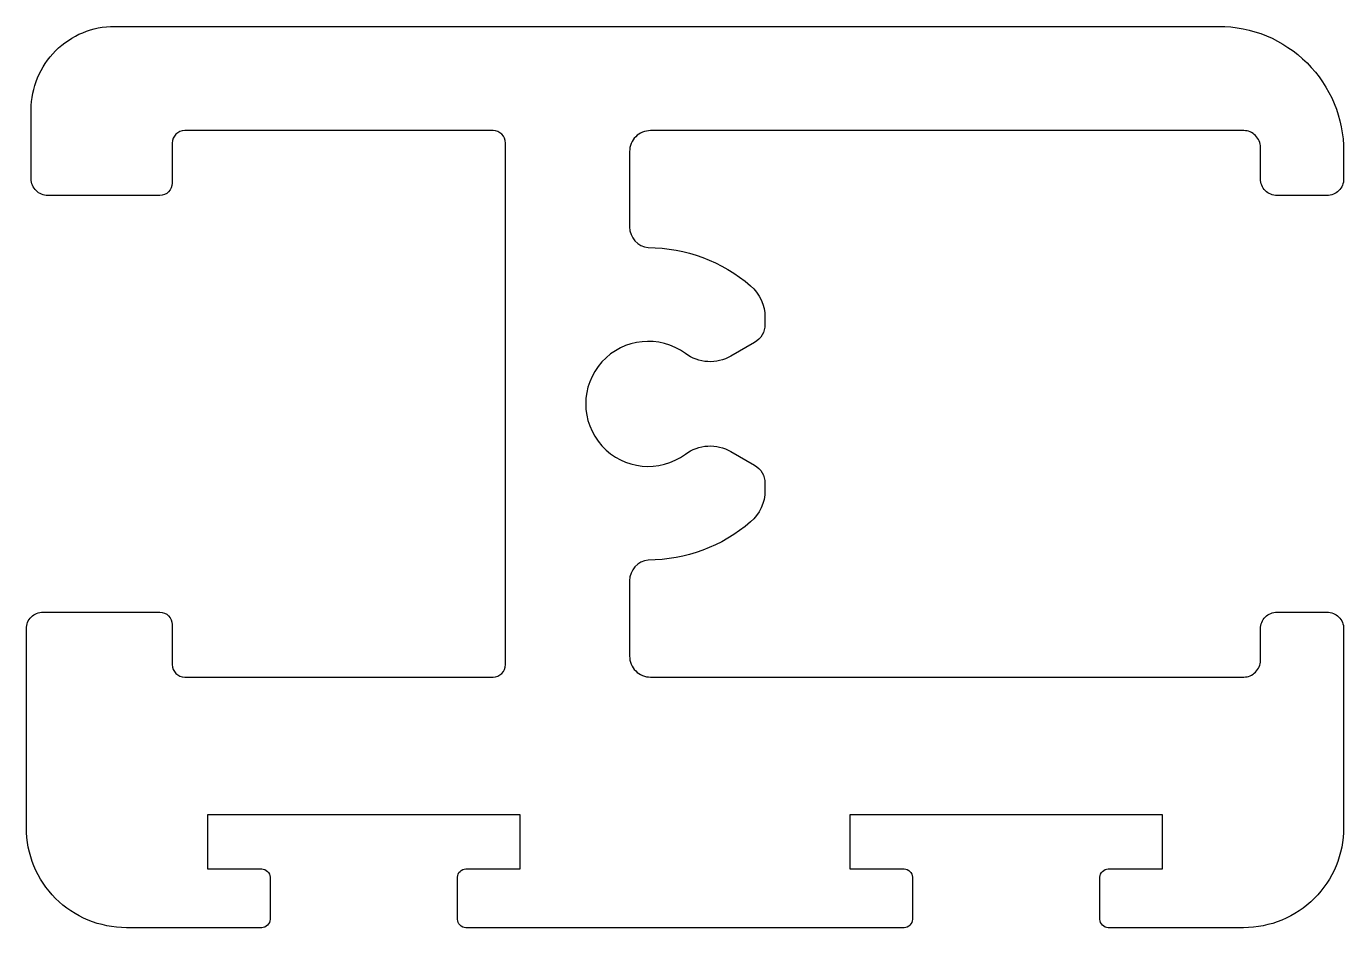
# Model space of a CAD drawing. Extents: x 1420.1 to 1451.7, y -12.7 to 8.9.
import ezdxf

# ---------------------------------------------------------------- set-up
doc = ezdxf.new("R2010")
doc.units = 0
doc.header["$LTSCALE"] = 15
doc.layers.get('0').update_dxf_attribs({"linetype": 'CONTINUOUS'})

msp = doc.modelspace()

# ---------------------------------------------------------------- linework, layer by layer
msp.add_lwpolyline([(1437.584, -1.607, -0.267903), (1437.834, -2.04), (1437.834, -2.214, -0.21764), (1437.488, -2.97, -0.180314), (1435.034, -3.885, 0.383861), (1434.586, -4.382), (1434.586, -6.194, 0.414214), (1435.086, -6.694), (1449.321, -6.694, 0.414214), (1449.721, -6.294), (1449.721, -5.535, -0.414214), (1450.121, -5.135), (1451.318, -5.135, -0.414214), (1451.718, -5.535), (1451.717, -10.31, -0.414214), (1449.317, -12.71), (1446.071, -12.71, -0.414214), (1445.871, -12.51), (1445.871, -11.5, -0.414214), (1446.071, -11.3), (1447.371, -11.3), (1447.371, -10), (1439.871, -10), (1439.871, -11.3), (1441.171, -11.3, -0.414214), (1441.371, -11.5), (1441.371, -12.51, -0.414214), (1441.171, -12.71), (1430.659, -12.71, -0.414214), (1430.459, -12.51), (1430.459, -11.5, -0.414214), (1430.659, -11.3), (1431.959, -11.3), (1431.959, -10), (1424.459, -10), (1424.459, -11.3), (1425.759, -11.3, -0.414214), (1425.959, -11.5), (1425.959, -12.51, -0.414214), (1425.759, -12.71), (1422.513, -12.71, -0.414214), (1420.113, -10.31), (1420.113, -5.535, -0.414214), (1420.513, -5.135), (1423.313, -5.135, -0.414214), (1423.613, -5.435), (1423.613, -6.394, 0.414214), (1423.913, -6.694), (1431.309, -6.694, 0.414214), (1431.609, -6.394), (1431.609, 6.125, 0.414214), (1431.309, 6.425), (1423.913, 6.425, 0.414214), (1423.613, 6.125), (1423.613, 5.166, -0.414214), (1423.313, 4.866), (1420.63, 4.866, -0.414214), (1420.23, 5.266), (1420.23, 6.928, -0.414214), (1422.23, 8.928), (1448.718, 8.928, -0.414214), (1451.718, 5.928), (1451.718, 5.266, -0.414214), (1451.318, 4.866), (1450.121, 4.866, -0.414214), (1449.721, 5.266), (1449.721, 6.025, 0.414214), (1449.321, 6.425), (1435.086, 6.425, 0.414214), (1434.586, 5.925), (1434.586, 4.113, 0.383861), (1435.034, 3.615, -0.180314), (1437.488, 2.7, -0.217717), (1437.834, 1.944), (1437.834, 1.771, -0.267994), (1437.584, 1.338), (1437.018, 1.011, -0.298223), (1435.924, 1.072, 1.980645), (1435.924, -1.342, -0.298223), (1437.018, -1.28)], format="xyb", close=True)

doc.saveas('drawing.dxf')
